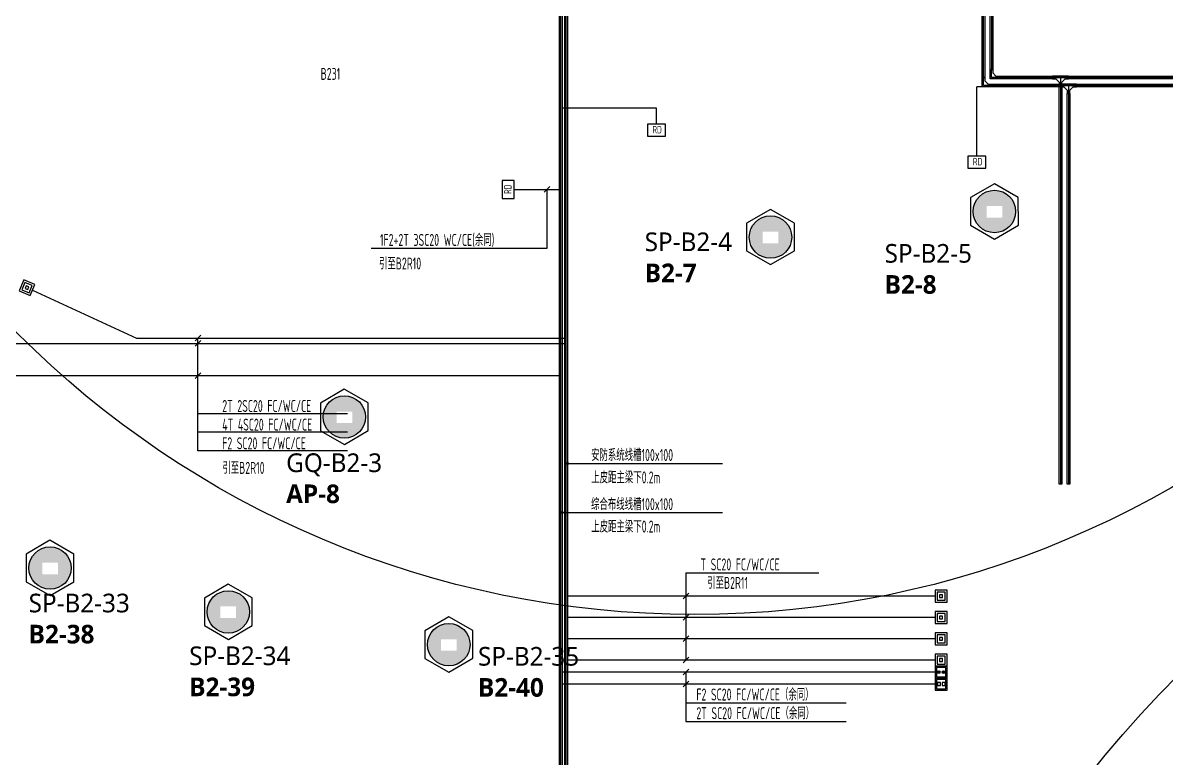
# Model space of a CAD drawing. Extents: x 444086 to 1693832, y -6784 to 371769.
# Drawn here: x 1444194 to 1487082, y 255813 to 283399 of the extents above; entities that cross this region are included whole.
import ezdxf

# ---------------------------------------------------------------- set-up
doc = ezdxf.new("R2010")
doc.units = 0
doc.header["$LTSCALE"] = 1000
doc.header["$MEASUREMENT"] = 0
doc.layers.get('0').update_dxf_attribs({"color": 1, "linetype": 'CONTINUOUS'})
for name, color, linetype in [('AP', 7, 'CONTINUOUS'), ('CABLETRAY_DOTE', 5, 'CONTINUOUS'), ('CABLETRAY_WEAK', 6, 'CONTINUOUS'), ('T-BSA TEXT', 7, '485_LINE'), ('T-I-CHANNELS', 2, 'CONTINUOUS'), ('T-R-BAS', 11, 'CONTINUOUS'), ('T-R-INTEGRATE', 1, 'CONTINUOUS'), ('T-SYSTEM BLOCK', 4, 'CONTINUOUS'), ('T-TEXT', 7, 'CONTINUOUS'), ('T-TL', 2, 'CONTINUOUS'), ('WALL', 9, 'CONTINUOUS'), ('WIRE-通讯', 4, 'CONTINUOUS')]:
    doc.layers.add(name, color=color, linetype=linetype)
doc.styles.add('GBSTYLE', font='gbxwxt.shx', dxfattribs={"width": 0.6, "bigfont": 'gbhzfs.shx'})
doc.styles.get("Standard").update_dxf_attribs({"font": 'GBENOR', "bigfont": 'GBCBIG'})
doc.linetypes.add('485_LINE', pattern='A,25.7,-3.58,["485",Standard,S=2.54,R=0,X=-3.2,Y=-1.27],-3.85', length=33.13)

# ---------------------------------------------------------------- blocks, each defined once
blk = doc.blocks.new('A$C78FD1D7B')
at = {"layer": 'T-SYSTEM BLOCK'}
blk.add_lwpolyline([(-300, 0), (300, 0), (300, 400), (-300, 400)], close=True, dxfattribs=at)
at = {"layer": 'T-TEXT', "style": 'GBSTYLE', "width": 0.7}
blk.add_text('RD', height=250, dxfattribs=at).set_placement((-149, 88))
blk = doc.blocks.new('$C30311172003108')
at = {"layer": 'T-SYSTEM BLOCK'}
blk.add_lwpolyline([(-0.9, 0), (0.9, 0), (0.9, 1.2), (-0.9, 1.2)], close=True, dxfattribs=at)
at = {"style": 'GBSTYLE', "width": 0.8, "flags": 9}
blk.add_attdef('A', (0, 0), '', height=0.00003, dxfattribs=at)
at = {"layer": 'T-TEXT', "color": 7, "style": 'GBSTYLE', "width": 0.7}
blk.add_text('RD', height=0.75, dxfattribs=at).set_placement((-0.41, 0.26))
blk = doc.blocks.new('GX1')
at = {"layer": 'T-R-INTEGRATE'}
h = blk.add_hatch(color=256, dxfattribs=at)
edge = h.paths.add_edge_path()
edge.add_arc((137.5, 0), 50, 0, 360)
h = blk.add_hatch(color=256, dxfattribs=at)
edge = h.paths.add_edge_path()
edge.add_arc((312.5, 0), 50, 0, 360)
for p, q in [((450, 225), (0, 225)), ((0, 225), (0, -225)), ((400, 175), (50, 175)), ((50, 175), (50, -175)), ((400, -175), (400, 175)), ((450, -225), (450, 225)), ((0, -225), (450, -225)), ((50, -175), (400, -175))]:
    blk.add_line(p, q, dxfattribs=at)
for centre in [(137.5, 0), (312.5, 0)]:
    blk.add_circle(centre, 50, dxfattribs=at)
blk = doc.blocks.new('T-1DD')
at = {"layer": 'T-SYSTEM BLOCK'}
for points in [[(0, 0), (300, 0), (300, 300), (0, 300)], [(50, 50), (250, 50), (250, 250), (50, 250)], [(113, 113), (187, 113), (187, 187), (113, 187)]]:
    blk.add_lwpolyline(points, close=True, dxfattribs=at)
blk = doc.blocks.new('T-D2T')
at = {"layer": 'T-SYSTEM BLOCK'}
for points in [[(0, 0), (450, 0), (450, 450), (0, 450)], [(50, 50), (400, 50), (400, 400), (50, 400)], [(87, 169), (199, 169), (199, 281), (87, 281)], [(271, 169), (383, 169), (383, 281), (271, 281)]]:
    blk.add_lwpolyline(points, close=True, dxfattribs=at)

msp = doc.modelspace()

# ---------------------------------------------------------------- hatches: boundary and pattern name
at = {"layer": 'T-TEXT', "linetype": 'ByBlock'}
h = msp.add_hatch(color=256, dxfattribs=at)
edge = h.paths.add_edge_path()
edge.add_arc((1464625, 266872), 37.5, 0, 360)
h = msp.add_hatch(color=256, dxfattribs=at)
edge = h.paths.add_edge_path()
edge.add_arc((1464425, 265027), 37.5, 0, 360)
at = {"layer": 'WALL', "linetype": 'ByBlock'}
h = msp.add_hatch(dxfattribs=at)
h.set_pattern_fill('ESCHER', color=3)
h.set_pattern_definition([(60, (-1396606.385, -2125445.02), (-30.47999999, -7e-09), [27.94, -2.54]), (180, (-1396606.385, -2125445.02), (15.24, -26.3964543), [27.94, -2.54]), (300, (-1396606.385, -2125445.02), (30.47999999, -7e-09), [27.94, -2.54]), (60, (-1396603.845, -2125445.02), (-30.47999999, -7e-09), [5.08, -25.4]), (300, (-1396603.845, -2125445.02), (30.47999999, -7e-09), [5.08, -25.4]), (60, (-1396607.655, -2125442.82), (-30.47999999, -7e-09), [5.08, -25.4]), (180, (-1396607.655, -2125442.82), (15.24, -26.3964543), [5.08, -25.4]), (300, (-1396607.655, -2125447.22), (30.47999999, -7e-09), [5.08, -25.4]), (180, (-1396607.655, -2125447.22), (15.24, -26.3964543), [5.08, -25.4]), (60, (-1396616.545, -2125445.02), (-30.47999999, -7e-09), [5.08, -25.4]), (300, (-1396616.545, -2125445.02), (30.47999999, -7e-09), [5.08, -25.4]), (60, (-1396601.305, -2125453.818), (-30.47999999, -7e-09), [5.08, -25.4]), (180, (-1396601.305, -2125453.818), (15.24, -26.3964543), [5.08, -25.4]), (300, (-1396601.305, -2125436.22), (30.47999999, -7e-09), [5.08, -25.4]), (180, (-1396601.305, -2125436.22), (15.24, -26.3964543), [5.08, -25.4]), (0, (-1396601.305, -2125440.62), (-15.24, 26.3964543), [17.78, -12.7]), (0, (-1396601.305, -2125449.419), (-15.24, 26.3964543), [17.78, -12.7]), (120, (-1396605.115, -2125438.42), (-30.47999999, 7e-09), [17.78, -12.7]), (120, (-1396612.735, -2125442.82), (-30.47999999, 7e-09), [17.78, -12.7]), (240, (-1396612.735, -2125447.22), (15.23999999, -26.3964543), [17.78, -12.7]), (240, (-1396605.115, -2125451.618), (15.23999999, -26.3964543), [17.78, -12.7])])
h.paths.add_polyline_path([(1479845, 276321, 1), (1481437, 276321, 1)])
h.paths.add_polyline_path([(1480936, 276526), (1480936, 276092), (1480348, 276092), (1480348, 276526)], flags=16)
h = msp.add_hatch(dxfattribs=at)
h.set_pattern_fill('ESCHER', color=3)
h.set_pattern_definition([(60, (-1405007.513, -2126405.133), (-30.47999999, -7e-09), [27.94, -2.54]), (180, (-1405007.513, -2126405.133), (15.24, -26.3964543), [27.94, -2.54]), (300, (-1405007.513, -2126405.133), (30.47999999, -7e-09), [27.94, -2.54]), (60, (-1405004.973, -2126405.133), (-30.47999999, -7e-09), [5.08, -25.4]), (300, (-1405004.973, -2126405.133), (30.47999999, -7e-09), [5.08, -25.4]), (60, (-1405008.783, -2126402.933), (-30.47999999, -7e-09), [5.08, -25.4]), (180, (-1405008.783, -2126402.933), (15.24, -26.3964543), [5.08, -25.4]), (300, (-1405008.783, -2126407.332), (30.47999999, -7e-09), [5.08, -25.4]), (180, (-1405008.783, -2126407.332), (15.24, -26.3964543), [5.08, -25.4]), (60, (-1405017.673, -2126405.133), (-30.47999999, -7e-09), [5.08, -25.4]), (300, (-1405017.673, -2126405.133), (30.47999999, -7e-09), [5.08, -25.4]), (60, (-1405002.433, -2126413.932), (-30.47999999, -7e-09), [5.08, -25.4]), (180, (-1405002.433, -2126413.932), (15.24, -26.3964543), [5.08, -25.4]), (300, (-1405002.433, -2126396.334), (30.47999999, -7e-09), [5.08, -25.4]), (180, (-1405002.433, -2126396.334), (15.24, -26.3964543), [5.08, -25.4]), (0, (-1405002.433, -2126400.733), (-15.24, 26.3964543), [17.78, -12.7]), (0, (-1405002.433, -2126409.532), (-15.24, 26.3964543), [17.78, -12.7]), (120, (-1405006.243, -2126398.534), (-30.47999999, 7e-09), [17.78, -12.7]), (120, (-1405013.863, -2126402.933), (-30.47999999, 7e-09), [17.78, -12.7]), (240, (-1405013.863, -2126407.332), (15.23999999, -26.3964543), [17.78, -12.7]), (240, (-1405006.243, -2126411.732), (15.23999999, -26.3964543), [17.78, -12.7])])
h.paths.add_polyline_path([(1471444, 275361, 1), (1473036, 275361, 1)])
h.paths.add_polyline_path([(1472535, 275566), (1472535, 275131), (1471947, 275131), (1471947, 275566)], flags=16)
h = msp.add_hatch(dxfattribs=at)
h.set_pattern_fill('ESCHER', color=3)
h.set_pattern_definition([(60, (-1420993.256, -2133152.643), (-30.47999999, -7e-09), [27.94, -2.54]), (180, (-1420993.256, -2133152.643), (15.24, -26.3964543), [27.94, -2.54]), (300, (-1420993.256, -2133152.643), (30.47999999, -7e-09), [27.94, -2.54]), (60, (-1420990.716, -2133152.643), (-30.47999999, -7e-09), [5.08, -25.4]), (300, (-1420990.716, -2133152.643), (30.47999999, -7e-09), [5.08, -25.4]), (60, (-1420994.526, -2133150.443), (-30.47999999, -7e-09), [5.08, -25.4]), (180, (-1420994.526, -2133150.443), (15.24, -26.3964543), [5.08, -25.4]), (300, (-1420994.526, -2133154.842), (30.47999999, -7e-09), [5.08, -25.4]), (180, (-1420994.526, -2133154.842), (15.24, -26.3964543), [5.08, -25.4]), (60, (-1421003.416, -2133152.643), (-30.47999999, -7e-09), [5.08, -25.4]), (300, (-1421003.416, -2133152.643), (30.47999999, -7e-09), [5.08, -25.4]), (60, (-1420988.176, -2133161.442), (-30.47999999, -7e-09), [5.08, -25.4]), (180, (-1420988.176, -2133161.442), (15.24, -26.3964543), [5.08, -25.4]), (300, (-1420988.176, -2133143.844), (30.47999999, -7e-09), [5.08, -25.4]), (180, (-1420988.176, -2133143.844), (15.24, -26.3964543), [5.08, -25.4]), (0, (-1420988.176, -2133148.243), (-15.24, 26.3964543), [17.78, -12.7]), (0, (-1420988.176, -2133157.042), (-15.24, 26.3964543), [17.78, -12.7]), (120, (-1420991.986, -2133146.044), (-30.47999999, 7e-09), [17.78, -12.7]), (120, (-1420999.606, -2133150.443), (-30.47999999, 7e-09), [17.78, -12.7]), (240, (-1420999.606, -2133154.842), (15.23999999, -26.3964543), [17.78, -12.7]), (240, (-1420991.986, -2133159.242), (15.23999999, -26.3964543), [17.78, -12.7])])
h.paths.add_polyline_path([(1455459, 268613, 1), (1457050, 268613, 1)])
h.paths.add_polyline_path([(1456549, 268818), (1456549, 268384), (1455961, 268384), (1455961, 268818)], flags=16)
h = msp.add_hatch(dxfattribs=at)
h.set_pattern_fill('ESCHER', color=3)
h.set_pattern_definition([(60, (-1432034.568, -2138821.385), (-30.47999999, -7e-09), [27.94, -2.54]), (180, (-1432034.568, -2138821.385), (15.24, -26.3964543), [27.94, -2.54]), (300, (-1432034.568, -2138821.385), (30.47999999, -7e-09), [27.94, -2.54]), (60, (-1432032.028, -2138821.385), (-30.47999999, -7e-09), [5.08, -25.4]), (300, (-1432032.028, -2138821.385), (30.47999999, -7e-09), [5.08, -25.4]), (60, (-1432035.838, -2138819.186), (-30.47999999, -7e-09), [5.08, -25.4]), (180, (-1432035.838, -2138819.186), (15.24, -26.3964543), [5.08, -25.4]), (300, (-1432035.838, -2138823.585), (30.47999999, -7e-09), [5.08, -25.4]), (180, (-1432035.838, -2138823.585), (15.24, -26.3964543), [5.08, -25.4]), (60, (-1432044.728, -2138821.385), (-30.47999999, -7e-09), [5.08, -25.4]), (300, (-1432044.728, -2138821.385), (30.47999999, -7e-09), [5.08, -25.4]), (60, (-1432029.488, -2138830.184), (-30.47999999, -7e-09), [5.08, -25.4]), (180, (-1432029.488, -2138830.184), (15.24, -26.3964543), [5.08, -25.4]), (300, (-1432029.488, -2138812.586), (30.47999999, -7e-09), [5.08, -25.4]), (180, (-1432029.488, -2138812.586), (15.24, -26.3964543), [5.08, -25.4]), (0, (-1432029.488, -2138816.986), (-15.24, 26.3964543), [17.78, -12.7]), (0, (-1432029.488, -2138825.785), (-15.24, 26.3964543), [17.78, -12.7]), (120, (-1432033.298, -2138814.786), (-30.47999999, 7e-09), [17.78, -12.7]), (120, (-1432040.918, -2138819.186), (-30.47999999, 7e-09), [17.78, -12.7]), (240, (-1432040.918, -2138823.585), (15.23999999, -26.3964543), [17.78, -12.7]), (240, (-1432033.298, -2138827.984), (15.23999999, -26.3964543), [17.78, -12.7])])
h.paths.add_polyline_path([(1444417, 262945, 1), (1446009, 262945, 1)])
h.paths.add_polyline_path([(1445508, 263150), (1445508, 262715), (1444920, 262715), (1444920, 263150)], flags=16)
h = msp.add_hatch(dxfattribs=at)
h.set_pattern_fill('ESCHER', color=3)
h.set_pattern_definition([(60, (-1425347.44, -2140465.648), (-30.47999999, -7e-09), [27.94, -2.54]), (180, (-1425347.44, -2140465.648), (15.24, -26.3964543), [27.94, -2.54]), (300, (-1425347.44, -2140465.648), (30.47999999, -7e-09), [27.94, -2.54]), (60, (-1425344.9, -2140465.648), (-30.47999999, -7e-09), [5.08, -25.4]), (300, (-1425344.9, -2140465.648), (30.47999999, -7e-09), [5.08, -25.4]), (60, (-1425348.71, -2140463.448), (-30.47999999, -7e-09), [5.08, -25.4]), (180, (-1425348.71, -2140463.448), (15.24, -26.3964543), [5.08, -25.4]), (300, (-1425348.71, -2140467.848), (30.47999999, -7e-09), [5.08, -25.4]), (180, (-1425348.71, -2140467.848), (15.24, -26.3964543), [5.08, -25.4]), (60, (-1425357.6, -2140465.648), (-30.47999999, -7e-09), [5.08, -25.4]), (300, (-1425357.6, -2140465.648), (30.47999999, -7e-09), [5.08, -25.4]), (60, (-1425342.36, -2140474.447), (-30.47999999, -7e-09), [5.08, -25.4]), (180, (-1425342.36, -2140474.447), (15.24, -26.3964543), [5.08, -25.4]), (300, (-1425342.36, -2140456.85), (30.47999999, -7e-09), [5.08, -25.4]), (180, (-1425342.36, -2140456.85), (15.24, -26.3964543), [5.08, -25.4]), (0, (-1425342.36, -2140461.25), (-15.24, 26.3964543), [17.78, -12.7]), (0, (-1425342.36, -2140470.048), (-15.24, 26.3964543), [17.78, -12.7]), (120, (-1425346.17, -2140459.05), (-30.47999999, 7e-09), [17.78, -12.7]), (120, (-1425353.79, -2140463.448), (-30.47999999, 7e-09), [17.78, -12.7]), (240, (-1425353.79, -2140467.848), (15.23999999, -26.3964543), [17.78, -12.7]), (240, (-1425346.17, -2140472.247), (15.23999999, -26.3964543), [17.78, -12.7])])
h.paths.add_polyline_path([(1451104, 261300, 1), (1452696, 261300, 1)])
h.paths.add_polyline_path([(1452195, 261505), (1452195, 261071), (1451607, 261071), (1451607, 261505)], flags=16)
h = msp.add_hatch(dxfattribs=at)
h.set_pattern_fill('ESCHER', color=3)
h.set_pattern_definition([(60, (-1417075.477, -2141694.887), (-30.47999999, -7e-09), [27.94, -2.54]), (180, (-1417075.477, -2141694.887), (15.24, -26.3964543), [27.94, -2.54]), (300, (-1417075.477, -2141694.887), (30.47999999, -7e-09), [27.94, -2.54]), (60, (-1417072.937, -2141694.887), (-30.47999999, -7e-09), [5.08, -25.4]), (300, (-1417072.937, -2141694.887), (30.47999999, -7e-09), [5.08, -25.4]), (60, (-1417076.747, -2141692.687), (-30.47999999, -7e-09), [5.08, -25.4]), (180, (-1417076.747, -2141692.687), (15.24, -26.3964543), [5.08, -25.4]), (300, (-1417076.747, -2141697.086), (30.47999999, -7e-09), [5.08, -25.4]), (180, (-1417076.747, -2141697.086), (15.24, -26.3964543), [5.08, -25.4]), (60, (-1417085.637, -2141694.887), (-30.47999999, -7e-09), [5.08, -25.4]), (300, (-1417085.637, -2141694.887), (30.47999999, -7e-09), [5.08, -25.4]), (60, (-1417070.397, -2141703.685), (-30.47999999, -7e-09), [5.08, -25.4]), (180, (-1417070.397, -2141703.685), (15.24, -26.3964543), [5.08, -25.4]), (300, (-1417070.397, -2141686.088), (30.47999999, -7e-09), [5.08, -25.4]), (180, (-1417070.397, -2141686.088), (15.24, -26.3964543), [5.08, -25.4]), (0, (-1417070.397, -2141690.487), (-15.24, 26.3964543), [17.78, -12.7]), (0, (-1417070.397, -2141699.286), (-15.24, 26.3964543), [17.78, -12.7]), (120, (-1417074.207, -2141688.287), (-30.47999999, 7e-09), [17.78, -12.7]), (120, (-1417081.827, -2141692.687), (-30.47999999, 7e-09), [17.78, -12.7]), (240, (-1417081.827, -2141697.086), (15.23999999, -26.3964543), [17.78, -12.7]), (240, (-1417074.207, -2141701.486), (15.23999999, -26.3964543), [17.78, -12.7])])
h.paths.add_polyline_path([(1459376, 260071, 1), (1460968, 260071, 1)])
h.paths.add_polyline_path([(1460467, 260276), (1460467, 259842), (1459879, 259842), (1459879, 260276)], flags=16)

# ---------------------------------------------------------------- linework, layer by layer
at = {"layer": 'CABLETRAY_DOTE', "linetype": 'ByBlock'}
for p, q in [((1464375, 253099, 0), (1464375, 293400, 0)), ((1464575, 253299, 0), (1464575, 293600, 0)), ((1480225, 281353, 0), (1480225, 285500, 0)), ((1480225, 281053, 0), (1480225, 281353, 0)), ((1480825, 281353), (1505925, 281353, 0)), ((1480525, 281053, 0), (1480225, 281053, 0)), ((1480525, 281053), (1505925, 281053, 0)), ((1483725, 281053), (1483125, 281053)), ((1483425, 281053), (1483425, 280753)), ((1483425, 280753), (1483425, 266088))]:
    msp.add_line(p, q, dxfattribs=at)
at = {"layer": 'CABLETRAY_DOTE'}
for p, q in [((1480525, 285800, 0), (1480525, 281653, 0)), ((1480525, 281353, 0), (1480525, 281653, 0)), ((1480825, 281353, 0), (1480525, 281353, 0)), ((1483425, 281353), (1482825, 281353)), ((1483125, 281353), (1483125, 281053)), ((1483125, 281053), (1483125, 266088))]:
    msp.add_line(p, q, dxfattribs=at)
at = {"layer": 'CABLETRAY_WEAK', "linetype": 'ByBlock'}
for p, q in [((1464525, 253299, 0), (1464525, 293600, 0)), ((1464625, 293600, 0), (1464625, 253299, 0)), ((1480825, 281403), (1505925, 281403, 0)), ((1482950, 281303), (1480825, 281303)), ((1505925, 281303, 0), (1483300, 281303))]:
    msp.add_line(p, q, dxfattribs=at)
at = {"layer": 'CABLETRAY_WEAK'}
for p, q in [((1480475, 281653, 0), (1480475, 285800, 0)), ((1480575, 285800, 0), (1480575, 281653, 0)), ((1480575, 281653, 0), (1480475, 281653, 0)), ((1480475, 281303, 0), (1480475, 281653, 0)), ((1480475, 281653, 0), (1480575, 281653, 0)), ((1480575, 281653, 0), (1480575, 281528, 0)), ((1480575, 281528, 0), (1480700, 281403, 0)), ((1480700, 281403, 0), (1480825, 281403, 0)), ((1480825, 281403, 0), (1480825, 281303, 0)), ((1483425, 281403), (1482825, 281403)), ((1482825, 281403), (1482825, 281303)), ((1483425, 281303), (1483425, 281403)), ((1480825, 281303, 0), (1480475, 281303, 0)), ((1482825, 281303), (1482950, 281303)), ((1482950, 281303), (1483075, 281178)), ((1483075, 281178), (1483075, 281053)), ((1483075, 266088), (1483075, 281053)), ((1483075, 281053), (1483175, 281053)), ((1483075, 281053), (1483175, 281053)), ((1483175, 281178), (1483300, 281303)), ((1483175, 281053), (1483175, 281178)), ((1483175, 281053), (1483175, 266088)), ((1483300, 281303), (1483425, 281303)), ((1483175, 266088), (1483075, 266088))]:
    msp.add_line(p, q, dxfattribs=at)
at = {"layer": 'T-BSA TEXT', "linetype": 'ByBlock'}
for p, q in [((1463755, 277042), (1463967, 277254)), ((1463861, 274943), (1463861, 277148)), ((1457263, 274943), (1463861, 274943)), ((1450654, 271466, 0), (1450866, 271679, 0)), ((1450760, 267337), (1450760, 271572, 0)), ((1450654, 271266, 0), (1450866, 271479, 0)), ((1450654, 270060, 0), (1450866, 270272, 0)), ((1456371, 268737), (1450760, 268737)), ((1456371, 268037), (1450760, 268037)), ((1456371, 267337), (1450760, 267337)), ((1469065, 262770, 0), (1469065, 259490, 0)), ((1469065, 262770, 0), (1474054, 262770, 0)), ((1468959, 261784, 0), (1469171, 261997, 0)), ((1468959, 260984, 0), (1469171, 261197, 0)), ((1468959, 260184, 0), (1469171, 260397, 0)), ((1468959, 259384, 0), (1469171, 259597, 0)), ((1468959, 258935, 0), (1469171, 259147, 0)), ((1468959, 258486, 0), (1469171, 258698, 0)), ((1469065, 259041, 0), (1469065, 257189, 0)), ((1469065, 257889, 0), (1475074, 257889, 0)), ((1469065, 257189, 0), (1475074, 257189, 0))]:
    msp.add_line(p, q, dxfattribs=at)
at = {"layer": 'T-I-CHANNELS', "linetype": 'ByBlock'}
for p, q in [((1464325, 253099, 0), (1464325, 293400, 0)), ((1464425, 293400, 0), (1464425, 253099, 0)), ((1480175, 281353, 0), (1480175, 285500, 0)), ((1480275, 285500, 0), (1480275, 281353, 0)), ((1480175, 281003, 0), (1480175, 281353, 0)), ((1480175, 281353, 0), (1480275, 281353, 0)), ((1480275, 281353, 0), (1480175, 281353, 0)), ((1480275, 281353, 0), (1480275, 281228, 0)), ((1480525, 281003, 0), (1480175, 281003, 0)), ((1480275, 281228, 0), (1480400, 281103, 0)), ((1480400, 281103, 0), (1480525, 281103, 0)), ((1480525, 281103), (1505925, 281103, 0)), ((1480525, 281103, 0), (1480525, 281003, 0)), ((1483250, 281003), (1480525, 281003)), ((1483725, 281103), (1483125, 281103)), ((1483125, 281103), (1483125, 281003)), ((1483125, 281003), (1483250, 281003)), ((1483250, 281003), (1483375, 280878)), ((1483475, 280878), (1483600, 281003)), ((1505925, 281003, 0), (1483600, 281003)), ((1483600, 281003), (1483725, 281003)), ((1483725, 281003), (1483725, 281103)), ((1483375, 280878), (1483375, 280753)), ((1483375, 266088), (1483375, 280753)), ((1483375, 280753), (1483475, 280753)), ((1483375, 280753), (1483475, 280753)), ((1483475, 280753), (1483475, 280878)), ((1483475, 280753), (1483475, 266088)), ((1483475, 266088), (1483375, 266088))]:
    msp.add_line(p, q, dxfattribs=at)
at = {"layer": 'T-R-INTEGRATE', "color": 4}
for p, q in [((1479987, 278404, 0), (1479987, 281003, 0)), ((1480175, 281003), (1479987, 281003)), ((1467962, 280204, 0), (1464425, 280204, 0)), ((1467962, 279604, 0), (1467962, 280204, 0)), ((1478414, 261890), (1464625, 261890, 0)), ((1478414, 261090), (1464625, 261090, 0)), ((1478414, 260290), (1464625, 260290, 0)), ((1478414, 259490), (1464625, 259490, 0))]:
    msp.add_line(p, q, dxfattribs=at)
at = {"layer": 'T-R-INTEGRATE'}
for p, q in [((1478414, 259041), (1464425, 259041, 0)), ((1478414, 258592), (1464425, 258592, 0))]:
    msp.add_line(p, q, dxfattribs=at)
at = {"layer": 'T-R-INTEGRATE', "elevation": 0}
for points in [[(1423371, 275233), (1423833, 274470), (1423833, 270166), (1464325, 270166)], [(1436212, 273377), (1436212, 271372), (1464525, 271372)], [(1444555, 273376), (1448457, 271572), (1464525, 271572)]]:
    msp.add_lwpolyline(points, dxfattribs=at)
at = {"layer": 'T-R-INTEGRATE'}
for centre, radius in [((1469404, 297096), 35893), ((1517663, 228825), 42594), ((1422060, 209681), 50000)]:
    msp.add_circle(centre, radius, dxfattribs=at)
at = {"layer": 'T-TEXT', "linetype": 'ByBlock'}
for p, q in [((1464625, 266872, 0), (1470444, 266872, 0)), ((1464425, 265027, 0), (1470444, 265027, 0))]:
    msp.add_line(p, q, dxfattribs=at)
for centre in [(1464625, 266872, 0), (1464425, 265027, 0)]:
    msp.add_circle(centre, 37.5, dxfattribs=at)
at = {"layer": 'WALL', "color": 3, "linetype": 'ByBlock'}
for points in [[(1481539, 275810), (1481537, 276846), (1480638, 277361), (1479743, 276841), (1479746, 275806), (1480644, 275290)], [(1473138, 274850), (1473136, 275886), (1472237, 276401), (1471342, 275881), (1471344, 274846), (1472243, 274330)], [(1457152, 268103), (1457150, 269138), (1456252, 269654), (1455356, 269134), (1455359, 268098), (1456257, 267583)], [(1446111, 262434), (1446108, 263470), (1445210, 263985), (1444315, 263465), (1444317, 262429), (1445216, 261914)], [(1452798, 260790), (1452796, 261825), (1451897, 262341), (1451002, 261821), (1451004, 260785), (1451903, 260270)], [(1461070, 259560), (1461068, 260596), (1460169, 261112), (1459274, 260591), (1459276, 259556), (1460175, 259040)]]:
    msp.add_lwpolyline(points, close=True, dxfattribs=at)
for centre in [(1480641, 276321), (1472240, 275361), (1456254, 268613), (1445213, 262945), (1451900, 261300), (1460172, 260071)]:
    msp.add_circle(centre, 796, dxfattribs=at)
at = {"layer": 'WIRE-通讯'}
msp.add_line((1462625, 277148), (1464325, 277148), dxfattribs=at)

# ---------------------------------------------------------------- block references
at = {"layer": 'T-R-BAS', "xscale": 1.500000000130849, "yscale": 1.500000000130849, "zscale": 1.500000000130849, "rotation": 66.62541879247655}
msp.add_blockref('T-1DD', (1444466, 273169, 0), dxfattribs=at)
at = {"layer": 'T-R-BAS', "xscale": 1.500000000130967, "yscale": 1.500000000130967, "zscale": 1.500000000130967}
for p in [(1478414, 261665), (1478414, 260865), (1478414, 260065), (1478414, 259265)]:
    msp.add_blockref('T-1DD', p, dxfattribs=at)
at = {"layer": 'T-R-INTEGRATE', "xscale": 0.9981999999999971, "yscale": 0.9981999999999971, "zscale": 0.9981999999999971, "rotation": 180}
msp.add_blockref('GX1', (1478863, 259041), dxfattribs=at)
at = {"layer": 'T-TL', "linetype": 'ByBlock', "xscale": 0.9982000000018161, "yscale": 0.9982000000018161, "zscale": 0.9982000000018161}
msp.add_blockref('T-D2T', (1478414, 258367), dxfattribs=at)
at = {"layer": 'WIRE-通讯', "xscale": 375, "yscale": 375, "zscale": 375}
for p in [(1467962, 279154, 0), (1479987, 277954, 0)]:
    msp.add_blockref('$C30311172003108', p, dxfattribs=at)
at = {"layer": 'WIRE-通讯', "xscale": 1.125, "yscale": 1.125, "zscale": 1.125, "rotation": 90}
msp.add_blockref('A$C78FD1D7B', (1462625, 277148), dxfattribs=at)

# ---------------------------------------------------------------- texts
at = {"layer": 'AP', "color": 3, "char_height": 700, "attachment_point": 1}
for s, insert in [('{\\fMicrosoft YaHei|b0|i0|c134|p34;SP-B2-4\\P\\fMicrosoft YaHei|b1|i0|c134|p34;\\C1;B2-7}', (1467521, 275536)), ('{\\fMicrosoft YaHei|b0|i0|c134|p34;SP-B2-5\\P\\fMicrosoft YaHei|b1|i0|c134|p34;\\C1;B2-8}', (1476522, 275102)), ('{\\fMicrosoft YaHei|b0|i0|c134|p34;GQ-B2-3\\P\\fMicrosoft YaHei|b1|i0|c134|p34;\\C1;AP-8}', (1454071, 267247)), ('{\\fMicrosoft YaHei|b0|i0|c134|p34;SP-B2-33\\P\\fMicrosoft YaHei|b1|i0|c134|p34;\\C1;B2-38}', (1444410, 261983)), ('{\\fMicrosoft YaHei|b0|i0|c134|p34;SP-B2-34\\P\\fMicrosoft YaHei|b1|i0|c134|p34;\\C1;B2-39}', (1450434, 260004)), ('{\\fMicrosoft YaHei|b0|i0|c134|p34;SP-B2-35\\P\\fMicrosoft YaHei|b1|i0|c134|p34;\\C1;B2-40}', (1461267, 259984))]:
    msp.add_mtext_dynamic_manual_height_columns(s, width=3644.11, gutter_width=12.5, heights=[0], dxfattribs=dict(at, insert=insert))
at = {"layer": 'T-BSA TEXT', "linetype": 'ByBlock', "style": 'GBSTYLE', "width": 0.7}
for s, p in [('1F2+2T 3SC20 WC/CE(余同)', (1457590, 275030)), ('引至B2R10', (1457554, 274147)), ('2T 2SC20 FC/WC/CE', (1451673, 268800, 0)), ('4T 4SC20 FC/WC/CE', (1451673, 268100, 0)), ('F2 SC20 FC/WC/CE', (1451673, 267400, 0)), ('引至B2R10', (1451679, 266478, 0)), ('T SC20 FC/WC/CE', (1469614, 262856, 0)), ('引至B2R11', (1469867, 262164, 0)), ('F2 SC20 FC/WC/CE（余同）', (1469460, 257975, 0)), ('2T SC20 FC/WC/CE（余同）', (1469460, 257275, 0))]:
    msp.add_text(s, height=450, dxfattribs=at).set_placement(p)
at = {"layer": 'T-TEXT', "style": 'GBSTYLE', "width": 0.7}
msp.add_text('B231', height=450, dxfattribs=at).set_placement((1455365, 281260))
at = {"layer": 'T-TEXT', "linetype": 'ByBlock', "style": 'GBSTYLE', "width": 0.7}
for s, p in [('安防系统线槽100x100', (1465510, 266961, 0)), ('上皮距主梁下0.2m', (1465518, 266120, 0)), ('综合布线线槽100x100', (1465510, 265116, 0)), ('上皮距主梁下0.2m', (1465518, 264276, 0))]:
    msp.add_text(s, height=450, dxfattribs=at).set_placement(p)

doc.saveas('drawing.dxf')
